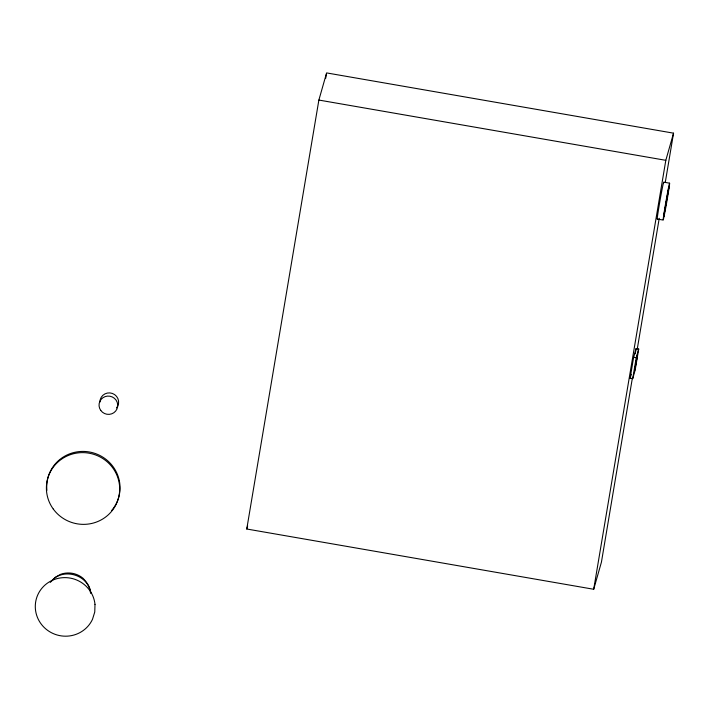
<?xml version="1.0" encoding="UTF-8"?>
<svg xmlns="http://www.w3.org/2000/svg" width="709" height="709" viewBox="0 0 709 709"><rect width="100%" height="100%" fill="white"/><g stroke="black" fill="none" stroke-linecap="round" stroke-linejoin="round"><path stroke-width="1.06" d="M632.26 378.757L601.436 562.122L593.699 589.268L246.759 529.011L318.873 100.058L326.61 72.912L673.55 133.168L665.29 182.284M325.688 78.371L326.424 74.002M593.699 589.268L665.813 160.323L673.55 133.168M630.133 378.181L633.642 357.274L636.124 348.571L638.703 349.023L635.193 369.93L632.712 378.633L630.133 378.181L631.232 374.317M635.246 353.8L636.124 348.571M637.214 349.28L659.237 218.31M632.712 378.633L636.23 357.726L638.703 349.023M246.759 529.011L247.654 525.874M50.242 582.399L55.479 577.153L60.708 574.272A22.484 21.926 15.9 0 1 82.856 578.119C87.101 582.514 90.185 586.99 90.903 593.291M51.039 581.593C62.481 567.138 88.59 574.494 90.513 592.892M318.873 100.058L665.813 160.323M663.695 182.142L669.597 183.17A18.735 0.452 -80.1 0 1 665.033 211.53A18.735 0.452 -80.1 0 1 664.493 210.13A18.735 0.452 -80.1 0 1 669.597 183.17M657.252 219.028L663.154 220.056M633.642 357.274L636.23 357.726M99.942 402.03A9.368 9.137 15.9 0 1 112.385 393.442A9.368 9.137 15.9 0 1 116.524 407.932M657.438 218.611A18.735 0.452 -80.1 0 1 660.159 199.778A18.735 0.452 -80.1 0 1 663.659 182.984M116.329 503.434A36.726 35.813 15.9 0 1 111.738 510.4M46.9 490.371A36.726 35.813 15.9 0 1 89.316 451.97A36.726 35.813 15.9 0 1 116.781 502.504M94.997 604.369L94.758 612.009L92.498 619.303A29.982 29.229 15.9 0 1 44.33 627.607A29.982 29.229 15.9 0 1 52.236 580.352A29.982 29.229 15.9 0 1 94.997 604.369M634.706 370.213L637.533 354.358L634.706 370.213M663.757 216.05L663.73 216.732L669.012 186.485L663.757 216.05M100.784 410.467A9.368 9.137 15.9 0 0 116.905 409.111A9.368 9.137 15.9 0 0 107.458 396.109A9.368 9.137 15.9 0 0 100.784 410.467M53.264 509.027A36.726 35.813 15.9 0 0 116.444 503.7A36.726 35.813 15.9 0 0 79.417 452.75A36.726 35.813 15.9 0 0 53.264 509.027"/></g></svg>
